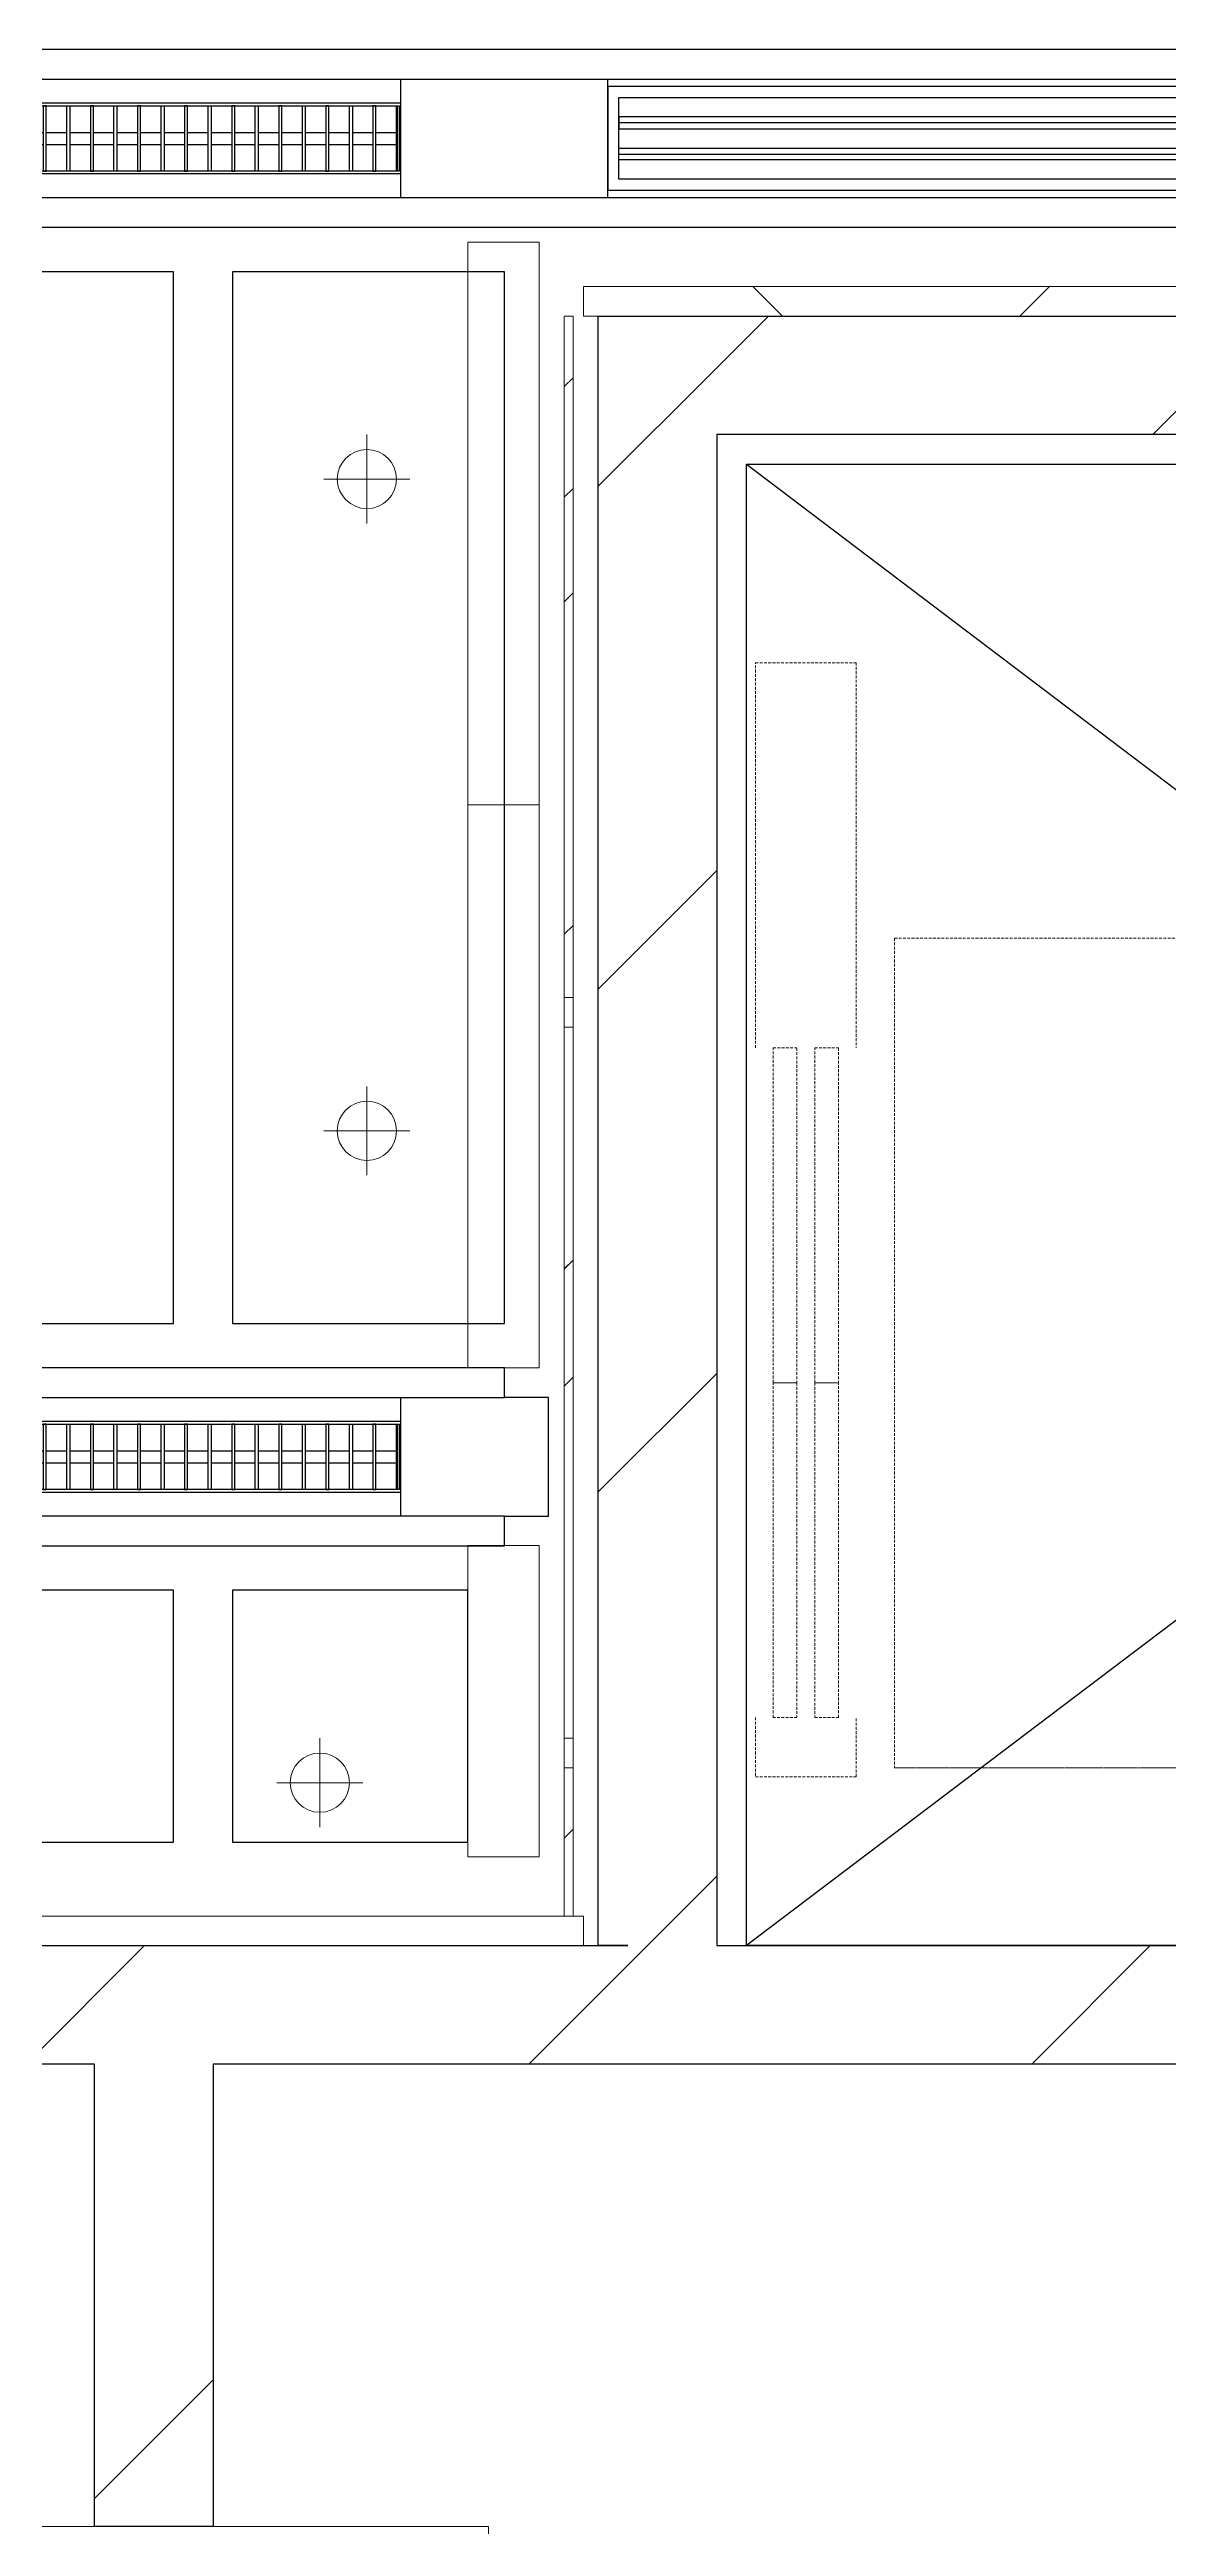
# Model space of a CAD drawing. Header units: millimetres. Extents: x -962357 to -591933, y -35273 to 59420.
# Drawn here: x -880721 to -878833, y -15195 to -11015 of the extents above; entities that cross this region are included whole.
import ezdxf
from ezdxf.enums import TextEntityAlignment as Align

# ---------------------------------------------------------------- set-up
doc = ezdxf.new("R2010")
doc.units = ezdxf.units.MM
for name, pattern in [('DPA_Hidden 500', [1.4, 0.8, -0.6]), ('Hidden', [7.2, 4.7, -2.5]), ('Overhead', [3.96875, 2.38125, -1.5875])]:
    doc.linetypes.add(name, pattern=pattern)
for name, color, linetype in [('000 - WIPEOUT', 250, 'Continuous'), ('001 - ASCESSORIES', 251, 'Continuous'), ('A04_TUBE SERIES', 2, 'Continuous'), ('A11_ALU.SOLID SHEET', 2, 'Continuous')]:
    doc.layers.add(name, color=color, linetype=linetype)
for name, color, linetype, lineweight in [('008 - LIGHTING', 1, 'Continuous', 9), ('_ _ A-DETL-OPENING', 1, 'Continuous', 25), ('A-DETL-GENF', 2, 'Continuous', 9), ('A-DETL-GENF-HDLN', 2, 'Overhead', 9), ('A-GENM', 1, 'Continuous', 9), ('A-GENM-HDLN', 2, 'DPA_Hidden 500', 9), ('A-GLAZ-CURT', 2, 'Continuous', 9), ('A-WALL', 5, 'Continuous', 9), ('A-WALL-FNSH', 2, 'Continuous', 9), ('A-WALL-PATT', 1, 'Continuous', 9), ('E-LITE-EQPM', 2, 'Continuous', 9), ('S-FNDN', 2, 'Continuous', 9)]:
    doc.layers.add(name, color=color, linetype=linetype, lineweight=lineweight)
pattern_1 = [(45, (2.4, 1), (-424.26407, 424.26407), [])]
pattern_2 = [(45, (2.4, 1), (-1060.6602, 1060.6602), []), (135, (2.4, 1), (-1060.6602, -1060.6602), [])]

# ---------------------------------------------------------------- blocks, each defined once
blk = doc.blocks.new('LIFT-OTIS - Lift - 1400x2300-For Station-11454546-4130-01 MULTI-PURPOSE LEVEL - REFLECTED CEILING PLAN')
at = {"layer": 'A-DETL-GENF-HDLN'}
for p, q in [((-1034, 2175), (-834, 2175)), ((-1034, 975), (-1034, 2175)), ((-1034, 2175), (-834, 975)), ((-1034, 975), (-834, 2175)), ((-834, 2175), (-834, 975)), ((-834, 975), (-1034, 975))]:
    blk.add_line(p, q, dxfattribs=at)
at = {"layer": 'A-GENM', "linetype": 'Hidden'}
for p, q in [((-625, 425), (-625, 2725)), ((775, 2725), (-625, 2725)), ((775, 425), (775, 2725)), ((-625, 425), (775, 425)), ((-1090, 360.3), (-440, 360.3)), ((-1090, 190.3), (-1090, 360.3)), ((790, 360.3), (690, 360.3)), ((790, 190.3), (790, 360.3)), ((-440, 290.3), (-440, 330.3)), ((-440, 330.3), (125, 330.3)), ((690, 330.3), (125, 330.3)), ((690, 290.3), (690, 330.3)), ((125, 290.3), (-440, 290.3)), ((-440, 220), (-440, 260.3)), ((-440, 260.3), (125, 260.3)), ((125, 290.3), (690, 290.3)), ((125, 260.3), (690, 260.3)), ((690, 260.3), (690, 220)), ((125, 220), (-440, 220)), ((690, 220), (125, 220)), ((-440, 190.3), (-1090, 190.3)), ((690, 190.3), (790, 190.3))]:
    blk.add_line(p, q, dxfattribs=at)
at = {"layer": 'A-GENM'}
for p, q in [((125, 330.3), (125, 290.3)), ((125, 260.3), (125, 220)), ((125, 220), (125, 260.3))]:
    blk.add_line(p, q, dxfattribs=at)
at = {"layer": 'A-GENM-HDLN'}
blk.add_line((775, 425), (775, 1350), dxfattribs=at)
blk = doc.blocks.new('System Panel - DPA_Metal Ceiling Rectangular Panel-15970531-4130-01 MULTI-PURPOSE LEVEL - REFLECTED CEILING PLAN')
at = {"layer": 'A-GLAZ-CURT'}
for p, q in [((-879897.4, -12290.8), (-880017.4, -12290.8)), ((-880017.4, -12290.8), (-880017.4, -13240.8)), ((-880017.4, -13240.8), (-880017.4, -12290.8)), ((-880017.4, -12290.8), (-879897.4, -12290.8)), ((-879897.4, -13240.8), (-879897.4, -12290.8)), ((-879897.4, -12290.8), (-879897.4, -13240.8)), ((-880017.4, -13240.8), (-879897.4, -13240.8)), ((-879897.4, -13240.8), (-880017.4, -13240.8))]:
    blk.add_line(p, q, dxfattribs=at)
blk = doc.blocks.new('System Panel - DPA_Metal Ceiling Rectangular Panel-15939922-4130-01 MULTI-PURPOSE LEVEL - REFLECTED CEILING PLAN')
at = {"layer": 'A-GLAZ-CURT'}
for p, q in [((-879897.4, -13540.8), (-880017.4, -13540.8)), ((-880017.4, -13540.8), (-880017.4, -14065.8)), ((-880017.4, -14065.8), (-880017.4, -13540.8)), ((-880017.4, -13540.8), (-879897.4, -13540.8)), ((-879897.4, -14065.8), (-879897.4, -13540.8)), ((-879897.4, -13540.8), (-879897.4, -14065.8)), ((-880017.4, -14065.8), (-879897.4, -14065.8)), ((-879897.4, -14065.8), (-880017.4, -14065.8))]:
    blk.add_line(p, q, dxfattribs=at)
blk = doc.blocks.new('System Panel - W-06 Feature Wall Printed Pattern-18605453-4130-01 MULTI-PURPOSE LEVEL - REFLECTED CEILING PLAN')
at = {"layer": 'A-GLAZ-CURT'}
h = blk.add_hatch(dxfattribs=at)
h.set_pattern_fill('FP_18', color=256, style=0, pattern_type=2)
h.set_pattern_definition([(315, (-42450.8, -18530.8), (660.511, -1761.362), [11676.29, -1556.84, -4670.52]), (315, (-42450.8, -18530.8), (660.511, -1761.362), [-13233.13, 3892.1, -778.42]), (315, (-41993.9, -19538.1), (-1282.492, -181.64), [2335.26, -256.88, 4670.516, -583.815]), (315, (-42643.45, -19273.86), (2493.428, -3230.9986), [6227.355, -1089.787, 3113.68, -778.42])])
h.paths.add_polyline_path([(550, -42.5), (-600, -42.5), (-600, -57.5), (550, -57.5)])
for p, q in [((-600, -42.5), (600, -42.5)), ((550, -42.5), (-600, -42.5)), ((-600, -57.5), (-600, -42.5)), ((-600, -42.5), (-600, -57.5)), ((-600, -57.5), (550, -57.5)), ((600, -57.5), (-600, -57.5)), ((600, -42.5), (550, -42.5)), ((550, -42.5), (550, -57.5)), ((550, -57.5), (600, -57.5)), ((600, -42.5), (600, -57.5)), ((600, -42.5), (600, -57.5))]:
    blk.add_line(p, q, dxfattribs=at)
blk = doc.blocks.new('System Panel - W-06 Feature Wall Printed Pattern-14941767-4130-01 MULTI-PURPOSE LEVEL - REFLECTED CEILING PLAN')
at = {"layer": 'A-GLAZ-CURT'}
h = blk.add_hatch(dxfattribs=at)
h.set_pattern_fill('FP_17', color=256, style=0, pattern_type=2)
h.set_pattern_definition([(315, (-42425.8, -18530.8), (660.511, -1761.362), [11676.29, -1556.84, -4670.52]), (315, (-42425.8, -18530.8), (660.511, -1761.362), [-13233.13, 3892.1, -778.42]), (315, (-41968.9, -19538.1), (-1282.492, -181.64), [2335.26, -256.88, 4670.516, -583.815]), (315, (-42618.45, -19273.86), (2493.428, -3230.9986), [6227.355, -1089.787, 3113.68, -778.42])])
h.paths.add_polyline_path([(600, -42.5), (-600, -42.5), (-600, -57.5), (600, -57.5)])
for p, q in [((-600, -42.5), (600, -42.5)), ((600, -42.5), (-600, -42.5)), ((-600, -57.5), (-600, -42.5)), ((-600, -42.5), (-600, -57.5)), ((-600, -57.5), (600, -57.5)), ((600, -57.5), (-600, -57.5)), ((600, -42.5), (600, -57.5)), ((600, -42.5), (600, -57.5))]:
    blk.add_line(p, q, dxfattribs=at)
blk = doc.blocks.new('System Panel - W-06 Feature Wall Printed Pattern-18605454-4130-01 MULTI-PURPOSE LEVEL - REFLECTED CEILING PLAN')
at = {"layer": 'A-GLAZ-CURT'}
h = blk.add_hatch(dxfattribs=at)
h.set_pattern_fill('FP_19', color=256, style=0, pattern_type=2)
h.set_pattern_definition([(315, (-42400.8, -18530.8), (660.511, -1761.362), [11676.29, -1556.84, -4670.52]), (315, (-42400.8, -18530.8), (660.511, -1761.362), [-13233.13, 3892.1, -778.42]), (315, (-41943.9, -19538.1), (-1282.492, -181.64), [2335.26, -256.88, 4670.516, -583.815]), (315, (-42593.45, -19273.86), (2493.428, -3230.9986), [6227.355, -1089.787, 3113.68, -778.42])])
h.paths.add_polyline_path([(150, -42.5), (-100, -42.5), (-100, -57.5), (150, -57.5)])
for p, q in [((-150, -42.5), (150, -42.5)), ((-100, -42.5), (-150, -42.5)), ((-150, -57.5), (-150, -42.5)), ((-150, -42.5), (-150, -57.5)), ((-150, -57.5), (-100, -57.5)), ((150, -57.5), (-150, -57.5)), ((150, -42.5), (-100, -42.5)), ((-100, -42.5), (-100, -57.5)), ((-100, -57.5), (150, -57.5)), ((150, -42.5), (150, -57.5)), ((150, -42.5), (150, -57.5))]:
    blk.add_line(p, q, dxfattribs=at)
blk = doc.blocks.new('*U612')
at = {"layer": 'A-GLAZ-CURT'}
for name, p in [('System Panel - DPA_Metal Ceiling Rectangular Panel-15970531-4130-01 MULTI-PURPOSE LEVEL - REFLECTED CEILING PLAN', (744682.4, -2629)), ('System Panel - DPA_Metal Ceiling Rectangular Panel-15970531-4130-01 MULTI-PURPOSE LEVEL - REFLECTED CEILING PLAN', (744682.4, -3579)), ('System Panel - DPA_Metal Ceiling Rectangular Panel-15939922-4130-01 MULTI-PURPOSE LEVEL - REFLECTED CEILING PLAN', (744682.4, -3579))]:
    blk.add_blockref(name, p, dxfattribs=at)
at = {"layer": 'A-GLAZ-CURT', "rotation": 270}
for name, p in [('System Panel - W-06 Feature Wall Printed Pattern-18605453-4130-01 MULTI-PURPOSE LEVEL - REFLECTED CEILING PLAN', (-135115, -15644.8)), ('System Panel - W-06 Feature Wall Printed Pattern-14941767-4130-01 MULTI-PURPOSE LEVEL - REFLECTED CEILING PLAN', (-135115, -16844.8)), ('System Panel - W-06 Feature Wall Printed Pattern-18605454-4130-01 MULTI-PURPOSE LEVEL - REFLECTED CEILING PLAN', (-135115, -17594.8))]:
    blk.add_blockref(name, p, dxfattribs=at)
blk = doc.blocks.new('LGF_DL_SAA_LowPower_DL1a - LGF_DL_SAA_LowPower_DL1a-8832329-4130-01 MULTI-PURPOSE LEVEL - REFLECTED CEILING PLAN')
at = {"layer": 'A-DETL-GENF'}
for p, q in [((0, 75), (0, -75)), ((72.5, 0), (-72.5, 0))]:
    blk.add_line(p, q, dxfattribs=at)
blk.add_circle((0, 0), 50, dxfattribs=at)
blk = doc.blocks.new('C-1-PP19-AR-4130-01-B_20250829-225100_EXLIGHT')
at = {"layer": 'E-LITE-EQPM', "extrusion": (0, 0, -1), "rotation": 180}
for p in [(135505.4, -15319.8), (135505.4, -16419.8), (135584.9, -17519.8)]:
    blk.add_blockref('LGF_DL_SAA_LowPower_DL1a - LGF_DL_SAA_LowPower_DL1a-8832329-4130-01 MULTI-PURPOSE LEVEL - REFLECTED CEILING PLAN', p, dxfattribs=at)
blk = doc.blocks.new('*U583')
blk.add_wipeout([(-25, 0), (25, 0), (25, 10415), (-25, 10415)]).dxf.layer = '000 - WIPEOUT'
at = {"layer": 'A04_TUBE SERIES', "color": 0}
blk.add_lwpolyline([(-25, 0), (25, 0), (25, 10415), (-25, 10415)], close=True, dxfattribs=at)
at = {"layer": 'Defpoints', "color": 250, "flags": 1}
blk.add_attdef('EXTR.OVL-LENGTH_', (-33.1, -9), '', height=5, dxfattribs=at)
blk = doc.blocks.new('*U582')
blk.add_wipeout([(-25, 0), (25, 0), (25, 10415), (-25, 10415)]).dxf.layer = '000 - WIPEOUT'
at = {"layer": 'A04_TUBE SERIES', "color": 0}
blk.add_lwpolyline([(-25, 0), (25, 0), (25, 10415), (-25, 10415)], close=True, dxfattribs=at)
at = {"layer": 'Defpoints', "color": 250, "flags": 1}
blk.add_attdef('EXTR.OVL-LENGTH_', (-33.1, -9), '', height=5, dxfattribs=at)
blk = doc.blocks.new('*U835')
blk.add_point((0, 0))
at = {"layer": 'Defpoints', "color": 250}
blk.add_text('AL.SHEET-HAT-TYPE-C', height=7, rotation=270, dxfattribs=at).set_placement((15, 0), align=Align.BOTTOM_CENTER)
blk.add_wipeout([(0, -100), (250, -100), (250, 100), (0, 100)]).dxf.layer = '000 - WIPEOUT'
at = {"layer": 'A11_ALU.SOLID SHEET', "color": 0}
blk.add_lwpolyline([(0, -100), (250, -100), (250, 100), (0, 100)], close=True, dxfattribs=at)
blk = doc.blocks.new('*U570')
at = {"color": 1}
blk.add_wipeout([(600, -60), (-600, -60), (-600, 60), (600, 60)], dxfattribs=at).dxf.layer = '000 - WIPEOUT'
at = {"layer": '001 - ASCESSORIES', "color": 0}
blk.add_lwpolyline([(600, -60), (-600, -60), (-600, 60), (600, 60)], close=True, dxfattribs=at)
at = {"layer": '001 - ASCESSORIES'}
for points in [[(-593.5, -55), (-598.5, -55), (-598.5, 55), (-593.5, 55)], [(595, -55), (-595, -55), (-595, 55), (595, 55)], [(-558.8, -55), (-553.8, -55), (-553.8, 55), (-558.8, 55)], [(-514, -55), (-519, -55), (-519, 55), (-514, 55)], [(-479.3, -55), (-474.3, -55), (-474.3, 55), (-479.3, 55)], [(-434.6, -55), (-439.6, -55), (-439.6, 55), (-434.6, 55)], [(-399.8, -55), (-394.8, -55), (-394.8, 55), (-399.8, 55)], [(-355.1, -55), (-360.1, -55), (-360.1, 55), (-355.1, 55)], [(-320.4, -55), (-315.4, -55), (-315.4, 55), (-320.4, 55)], [(-275.6, -55), (-280.6, -55), (-280.6, 55), (-275.6, 55)], [(-240.9, -55), (-235.9, -55), (-235.9, 55), (-240.9, 55)], [(-196.2, -55), (-201.2, -55), (-201.2, 55), (-196.2, 55)], [(-161.4, -55), (-156.4, -55), (-156.4, 55), (-161.4, 55)], [(-116.7, -55), (-121.7, -55), (-121.7, 55), (-116.7, 55)], [(-82, -55), (-77, -55), (-77, 55), (-82, 55)], [(-37.2, -55), (-42.2, -55), (-42.2, 55), (-37.2, 55)], [(-2.5, -55), (2.5, -55), (2.5, 55), (-2.5, 55)], [(42.2, -55), (37.2, -55), (37.2, 55), (42.2, 55)], [(77, -55), (82, -55), (82, 55), (77, 55)], [(121.7, -55), (116.7, -55), (116.7, 55), (121.7, 55)], [(156.4, -55), (161.4, -55), (161.4, 55), (156.4, 55)], [(201.2, -55), (196.2, -55), (196.2, 55), (201.2, 55)], [(235.9, -55), (240.9, -55), (240.9, 55), (235.9, 55)], [(280.6, -55), (275.6, -55), (275.6, 55), (280.6, 55)], [(315.4, -55), (320.4, -55), (320.4, 55), (315.4, 55)], [(360.1, -55), (355.1, -55), (355.1, 55), (360.1, 55)], [(394.8, -55), (399.8, -55), (399.8, 55), (394.8, 55)], [(439.6, -55), (434.6, -55), (434.6, 55), (439.6, 55)], [(474.3, -55), (479.3, -55), (479.3, 55), (474.3, 55)], [(519, -55), (514, -55), (514, 55), (519, 55)], [(553.8, -55), (558.8, -55), (558.8, 55), (553.8, 55)], [(598.5, -55), (593.5, -55), (593.5, 55), (598.5, 55)]]:
    blk.add_lwpolyline(points, close=True, dxfattribs=at)
for points in [[(-593.5, 10), (-558.8, 10)], [(-553.8, 10), (-519, 10)], [(-514, 10), (-479.3, 10)], [(-474.3, 10), (-439.6, 10)], [(-434.6, 10), (-399.8, 10)], [(-394.8, 10), (-360.1, 10)], [(-355.1, 10), (-320.4, 10)], [(-315.4, 10), (-280.6, 10)], [(-275.6, 10), (-240.9, 10)], [(-235.9, 10), (-201.2, 10)], [(-196.2, 10), (-161.4, 10)], [(-156.4, 10), (-121.7, 10)], [(-116.7, 10), (-82, 10)], [(-77, 10), (-42.2, 10)], [(-37.2, 10), (-2.5, 10)], [(2.5, 10), (37.2, 10)], [(42.2, 10), (77, 10)], [(82, 10), (116.7, 10)], [(121.7, 10), (156.4, 10)], [(161.4, 10), (196.2, 10)], [(201.2, 10), (235.9, 10)], [(240.9, 10), (275.6, 10)], [(280.6, 10), (315.4, 10)], [(320.4, 10), (355.1, 10)], [(360.1, 10), (394.8, 10)], [(399.8, 10), (434.6, 10)], [(439.6, 10), (474.3, 10)], [(479.3, 10), (514, 10)], [(519, 10), (553.8, 10)], [(558.8, 10), (593.5, 10)], [(-593.5, -10), (-558.8, -10)], [(-553.8, -10), (-519, -10)], [(-514, -10), (-479.3, -10)], [(-474.3, -10), (-439.6, -10)], [(-434.6, -10), (-399.8, -10)], [(-394.8, -10), (-360.1, -10)], [(-355.1, -10), (-320.4, -10)], [(-315.4, -10), (-280.6, -10)], [(-275.6, -10), (-240.9, -10)], [(-235.9, -10), (-201.2, -10)], [(-196.2, -10), (-161.4, -10)], [(-156.4, -10), (-121.7, -10)], [(-116.7, -10), (-82, -10)], [(-77, -10), (-42.2, -10)], [(-37.2, -10), (-2.5, -10)], [(2.5, -10), (37.2, -10)], [(42.2, -10), (77, -10)], [(82, -10), (116.7, -10)], [(121.7, -10), (156.4, -10)], [(161.4, -10), (196.2, -10)], [(201.2, -10), (235.9, -10)], [(240.9, -10), (275.6, -10)], [(280.6, -10), (315.4, -10)], [(320.4, -10), (355.1, -10)], [(360.1, -10), (394.8, -10)], [(399.8, -10), (434.6, -10)], [(439.6, -10), (474.3, -10)], [(479.3, -10), (514, -10)], [(519, -10), (553.8, -10)], [(558.8, -10), (593.5, -10)]]:
    blk.add_lwpolyline(points, dxfattribs=at)
blk = doc.blocks.new('*U585')
blk.add_wipeout([(-25, 0), (25, 0), (25, 20718), (-25, 20718)]).dxf.layer = '000 - WIPEOUT'
at = {"layer": 'A04_TUBE SERIES', "color": 0}
blk.add_lwpolyline([(-25, 0), (25, 0), (25, 20718), (-25, 20718)], close=True, dxfattribs=at)
at = {"layer": 'Defpoints', "color": 250, "flags": 1}
blk.add_attdef('EXTR.OVL-LENGTH_', (-33.1, -9), '', height=5, dxfattribs=at)
blk = doc.blocks.new('*U584')
blk.add_wipeout([(-25, 0), (25, 0), (25, 20718), (-25, 20718)]).dxf.layer = '000 - WIPEOUT'
at = {"layer": 'A04_TUBE SERIES', "color": 0}
blk.add_lwpolyline([(-25, 0), (25, 0), (25, 20718), (-25, 20718)], close=True, dxfattribs=at)
at = {"layer": 'Defpoints', "color": 250, "flags": 1}
blk.add_attdef('EXTR.OVL-LENGTH_', (-33.1, -9), '', height=5, dxfattribs=at)
blk = doc.blocks.new('*U742')
blk.add_point((0, 0))
at = {"layer": 'Defpoints', "color": 250}
blk.add_text('AL.SHEET-HAT-TYPE-C', height=7, rotation=270, dxfattribs=at).set_placement((15, 0), align=Align.BOTTOM_CENTER)
blk.add_wipeout([(0, -100), (350, -100), (350, 100), (0, 100)]).dxf.layer = '000 - WIPEOUT'
at = {"layer": 'A11_ALU.SOLID SHEET', "color": 0}
blk.add_lwpolyline([(0, -100), (350, -100), (350, 100), (0, 100)], close=True, dxfattribs=at)
blk = doc.blocks.new('*U526')
at = {"layer": '001 - ASCESSORIES', "color": 0, "linetype": 'ByBlock'}
blk.add_lwpolyline([(800, 87.5), (-800, 87.5), (-800, -87.5), (800, -87.5)], close=True, dxfattribs=at)
at = {"layer": '001 - ASCESSORIES', "linetype": 'ByBlock'}
for points in [[(-781.5, 69), (781.5, 69), (781.5, -69), (-781.5, -69)], [(781.5, 36.3), (-781.5, 36.3), (-781.5, 16.3), (781.5, 16.3)], [(-781.5, -16.3), (781.5, -16.3), (781.5, -36.3), (-781.5, -36.3)]]:
    blk.add_lwpolyline(points, close=True, dxfattribs=at)
for points in [[(781.5, 26.3), (-781.5, 26.3)], [(-781.5, -26.3), (781.5, -26.3)]]:
    blk.add_lwpolyline(points, dxfattribs=at)
blk = doc.blocks.new('*U829')
at = {"color": 3}
blk.add_wipeout([(-212.5, -4450), (212.5, -4450), (212.5, -4750), (-212.5, -4750)], dxfattribs=at).dxf.layer = '000 - WIPEOUT'
at = {"layer": 'A11_ALU.SOLID SHEET', "color": 0, "linetype": 'ByBlock'}
blk.add_lwpolyline([(-212.5, -4750), (212.5, -4750), (212.5, -4450), (-212.5, -4450)], close=True, dxfattribs=at)
blk = doc.blocks.new('*U832')
at = {"color": 3}
blk.add_wipeout([(-887.5, -4450), (887.5, -4450), (887.5, -4750), (-887.5, -4750)], dxfattribs=at).dxf.layer = '000 - WIPEOUT'
at = {"layer": 'A11_ALU.SOLID SHEET', "color": 0, "linetype": 'ByBlock'}
blk.add_lwpolyline([(-887.5, -4750), (887.5, -4750), (887.5, -4450), (-887.5, -4450)], close=True, dxfattribs=at)
blk = doc.blocks.new('*U803')
at = {"layer": 'Defpoints'}
blk.add_point((0, 0), dxfattribs=at)
blk.add_wipeout([(887.5, 250), (887.5, 709), (-887.5, 709), (-887.5, 250)]).dxf.layer = '000 - WIPEOUT'
at = {"layer": 'A11_ALU.SOLID SHEET', "color": 0}
blk.add_lwpolyline([(887.5, 250), (887.5, 709), (-887.5, 709), (-887.5, 250)], close=True, dxfattribs=at)
at = {"layer": 'Defpoints'}
blk.add_point((0, 400), dxfattribs=at)
blk = doc.blocks.new('*U596')
at = {"layer": 'Defpoints'}
blk.add_point((0, 0), dxfattribs=at)
blk.add_wipeout([(212.5, 250), (212.5, 647), (-212.5, 647), (-212.5, 250)]).dxf.layer = '000 - WIPEOUT'
at = {"layer": 'A11_ALU.SOLID SHEET', "color": 0}
blk.add_lwpolyline([(212.5, 250), (212.5, 647), (-212.5, 647), (-212.5, 250)], close=True, dxfattribs=at)
at = {"layer": 'Defpoints'}
blk.add_point((0, 400), dxfattribs=at)
blk = doc.blocks.new('*U853')
at = {"layer": 'A11_ALU.SOLID SHEET', "color": 1}
for name, p in [('*U742', (-135449, -14745)), ('*U835', (-135449, -16970))]:
    blk.add_blockref(name, p, dxfattribs=at)
at = {"layer": 'A11_ALU.SOLID SHEET', "linetype": 'ByBlock', "rotation": 90}
for name, p in [('*U832', (-140582, -15857.5)), ('*U829', (-140582, -17407.5))]:
    blk.add_blockref(name, p, dxfattribs=at)
at = {"layer": '008 - LIGHTING'}
for name, p in [('*U526', (-134299, -14745)), ('*U570', (-136049, -14745)), ('*U570', (-136049, -16970))]:
    blk.add_blockref(name, p, dxfattribs=at)
at = {"layer": 'A04_TUBE SERIES', "linetype": 'ByBlock', "rotation": 270}
for name, p in [('*U582', (-145688, -16845)), ('*U583', (-145688, -17095))]:
    blk.add_blockref(name, p, dxfattribs=at)
at = {"layer": 'A11_ALU.SOLID SHEET', "color": 0, "linetype": 'ByBlock', "rotation": 270}
for name, p in [('*U803', (-135982, -15857.5)), ('*U596', (-135982, -17407.5))]:
    blk.add_blockref(name, p, dxfattribs=at)
at = {"layer": 'A04_TUBE SERIES', "linetype": 'ByBlock', "rotation": 270}
for name, p in [('*U584', (-145688, -14620)), ('*U585', (-145688, -14870))]:
    blk.add_blockref(name, p, dxfattribs=at)

msp = doc.modelspace()

# ---------------------------------------------------------------- hatches: boundary and pattern name
at = {"layer": 'A-WALL-PATT'}
h = msp.add_hatch(dxfattribs=at)
h.set_pattern_fill('FP_3', color=256, style=0, pattern_type=2)
h.set_pattern_definition(pattern_2)
h.paths.add_polyline_path([(-882845.6, -14214.8), (-881514.2, -14214.8), (-881626.1, -14164.8), (-884515.8, -14164.8), (-884403.9, -14214.8), (-884180, -14214.8)])
h.paths.add_polyline_path([(-879820, -14214.8), (-879820, -14164.8), (-881515.8, -14164.8), (-881403.9, -14214.8), (-879943.6, -14214.8)])
h.paths.add_polyline_path([(-885747.6, -14214.8), (-884514.2, -14214.8), (-884626.1, -14164.8), (-893150.3, -14164.8), (-893150.3, -14214.8), (-888649.6, -14214.8)])
h = msp.add_hatch(dxfattribs=at)
h.set_pattern_fill('FP_2', color=256, style=0, pattern_type=2)
h.set_pattern_definition(pattern_1)
h.paths.add_polyline_path([(-879745, -14414.8), (-879745, -14214.8), (-881403.9, -14214.8), (-881205, -14303.7), (-881223.4, -14344.7), (-881514.2, -14214.8), (-884403.9, -14214.8), (-884205, -14303.7), (-884223.4, -14344.7), (-884514.2, -14214.8), (-897414.7, -14214.8), (-897414.7, -14414.8), (-879943.6, -14414.8)])
h.paths.add_polyline_path([(-881272.9, -14251.9), (-881287.1, -14251.9), (-881280, -14234.8)])
h.paths.add_polyline_path([(-884287.1, -14251.9), (-884280, -14234.8), (-884272.9, -14251.9)])
h = msp.add_hatch(dxfattribs=at)
h.set_pattern_fill('FP_2', color=256, style=0, pattern_type=2)
h.set_pattern_definition(pattern_1)
h.paths.add_polyline_path([(-876195, -14414.8), (-876195, -14214.8), (-879745, -14214.8), (-879745, -14414.8), (-877041.6, -14414.8)])
h = msp.add_hatch(dxfattribs=at)
h.set_pattern_fill('FP_2', color=256, style=0, pattern_type=2)
h.set_pattern_definition(pattern_1)
h.paths.add_polyline_path([(-880445, -15195), (-880445, -14414.8), (-880645, -14414.8), (-880645, -15195)])

# ---------------------------------------------------------------- linework, layer by layer
at = {"layer": '_ _ A-DETL-OPENING'}
msp.add_line((-876245, -14214.8), (-879545, -14214.8), dxfattribs=at)
at = {"layer": 'A-WALL', "color": 7, "lineweight": 25}
for p, q in [((-881180, -14214.8), (-879745, -14214.8)), ((-879745, -14214.8), (-879795, -14214.8)), ((-879595, -14214.8), (-876195, -14214.8)), ((-880645, -14414.8), (-881180, -14414.8)), ((-880645, -15195), (-880645, -14414.8)), ((-879745, -14414.8), (-880445, -14414.8)), ((-880445, -14414.8), (-880445, -15195)), ((-876195, -14414.8), (-879745, -14414.8)), ((-880445, -15195), (-880645, -15195))]:
    msp.add_line(p, q, dxfattribs=at)
at = {"layer": 'A-WALL-FNSH', "color": 250}
for p, q in [((-881180, -14164.8), (-879820, -14164.8)), ((-879820, -14164.8), (-879820, -14214.8)), ((-879820, -14214.8), (-881180, -14214.8))]:
    msp.add_line(p, q, dxfattribs=at)
at = {"layer": 'S-FNDN'}
for p, q in [((-882980, -15195), (-879980, -15195)), ((-879980, -15195), (-879980, -16395))]:
    msp.add_line(p, q, dxfattribs=at)

# ---------------------------------------------------------------- block references
msp.add_blockref('*U853', (-744680, 3580))

# ---------------------------------------------------------------- next in the draw order: hatches: boundary and pattern name
at = {"layer": 'A-WALL-PATT'}
h = msp.add_hatch(dxfattribs=at)
h.set_pattern_fill('FP_3', color=256, style=0, pattern_type=2)
h.set_pattern_definition(pattern_2)
h.paths.add_polyline_path([(-875995, -11464.8), (-874314.2, -11464.8), (-874426.1, -11414.8), (-879820, -11414.8), (-879820, -11464.8), (-877041.6, -11464.8)])
h.paths.add_polyline_path([(-869550, -11464.8), (-869550, -11414.8), (-874315.8, -11414.8), (-874203.9, -11464.8), (-871237.7, -11464.8)])
h = msp.add_hatch(dxfattribs=at)
h.set_pattern_fill('FP_2', color=256, style=0, pattern_type=2)
h.set_pattern_definition(pattern_1)
h.paths.add_polyline_path([(-879745, -14214.8), (-879595, -14214.8), (-879595, -11464.8), (-879795, -11464.8), (-879795, -14214.8)])
h = msp.add_hatch(dxfattribs=at)
h.set_pattern_fill('FP_2', color=256, style=0, pattern_type=2)
h.set_pattern_definition(pattern_1)
h.paths.add_polyline_path([(-879595, -11664.8), (-876195, -11664.8), (-876195, -11464.8), (-879595, -11464.8)])

# ---------------------------------------------------------------- next in the draw order: linework, layer by layer
at = {"layer": '_ _ A-DETL-OPENING'}
for p, q in [((-879545, -14214.8), (-879545, -11714.8)), ((-879545, -11714.8), (-876245, -11714.8)), ((-876245, -11714.8), (-879545, -14214.8)), ((-879545, -11714.8), (-876245, -14214.8))]:
    msp.add_line(p, q, dxfattribs=at)
at = {"layer": 'A-WALL', "color": 7, "lineweight": 25}
for p, q in [((-879795, -12614.8), (-879795, -11464.8)), ((-879795, -11464.8), (-879595, -11464.8)), ((-879595, -11464.8), (-876195, -11464.8)), ((-876195, -11664.8), (-879595, -11664.8)), ((-879595, -11664.8), (-879595, -12614.8)), ((-879795, -13914.8), (-879795, -12614.8)), ((-879595, -12614.8), (-879595, -13914.8)), ((-879795, -14214.8), (-879795, -13914.8)), ((-879595, -13914.8), (-879595, -14214.8))]:
    msp.add_line(p, q, dxfattribs=at)
at = {"layer": 'A-WALL-FNSH', "color": 250}
for p, q in [((-879820, -11414.8), (-875180, -11414.8)), ((-879820, -11464.8), (-879820, -11414.8)), ((-875995, -11464.8), (-879820, -11464.8))]:
    msp.add_line(p, q, dxfattribs=at)

# ---------------------------------------------------------------- next in the draw order: block references
for name in ['*U612', 'C-1-PP19-AR-4130-01-B_20250829-225100_EXLIGHT']:
    msp.add_blockref(name, (-744680, 3580))
at = {"layer": 'A-GENM', "rotation": 270}
msp.add_blockref('LIFT-OTIS - Lift - 1400x2300-For Station-11454546-4130-01 MULTI-PURPOSE LEVEL - REFLECTED CEILING PLAN', (-879720, -13139.8), dxfattribs=at)

doc.saveas('drawing.dxf')
